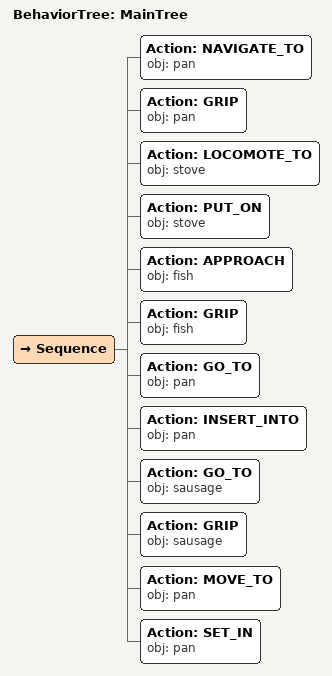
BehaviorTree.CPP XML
<root main_tree_to_execute="MainTree">
  <BehaviorTree ID="MainTree">
    <Sequence>
      <!-- Navigate to pan -->
      <Action ID="NAVIGATE_TO" obj="pan" />
      <!-- Grip pan -->
      <Action ID="GRIP" obj="pan" />
      <!-- Locomote to stove -->
      <Action ID="LOCOMOTE_TO" obj="stove" />
      <!-- Put on stove -->
      <Action ID="PUT_ON" obj="stove" />
      <!-- Approach fish -->
      <Action ID="APPROACH" obj="fish" />
      <!-- Grip fish -->
      <Action ID="GRIP" obj="fish" />
      <!-- Go to pan -->
      <Action ID="GO_TO" obj="pan" />
      <!-- Insert into pan -->
      <Action ID="INSERT_INTO" obj="pan" />
      <!-- Go to sausage -->
      <Action ID="GO_TO" obj="sausage" />
      <!-- Grip sausage -->
      <Action ID="GRIP" obj="sausage" />
      <!-- Move to pan -->
      <Action ID="MOVE_TO" obj="pan" />
      <!-- Set in pan -->
      <Action ID="SET_IN" obj="pan" />
    </Sequence>
  </BehaviorTree>
</root>
